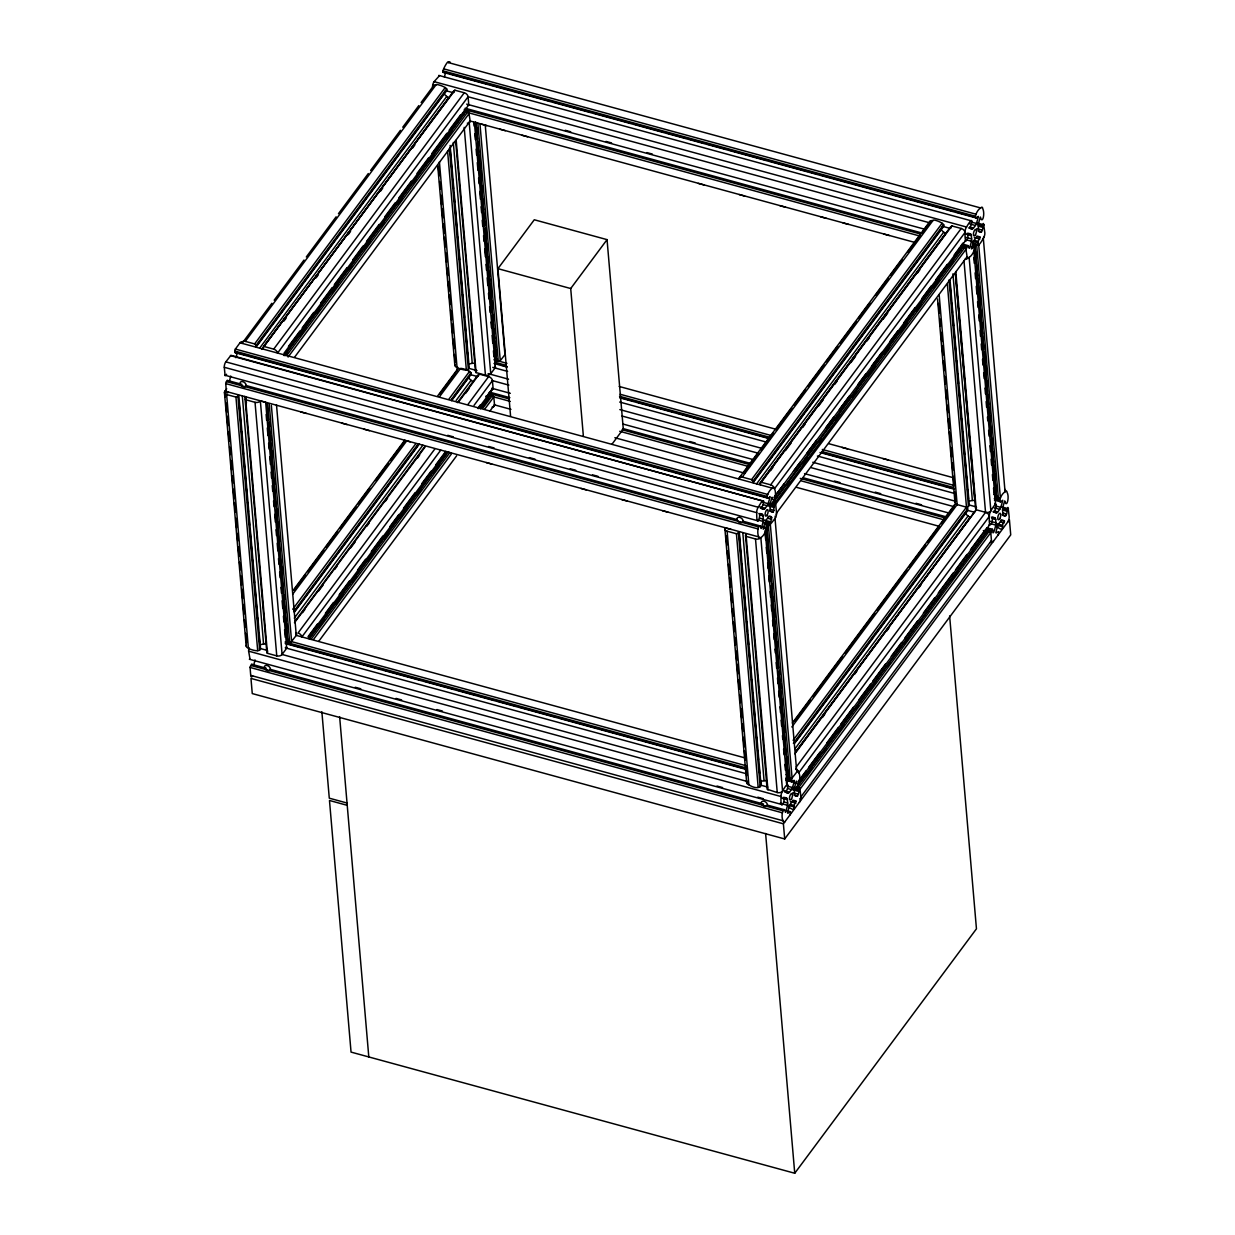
<?xml version="1.0" encoding="UTF-8"?>
<svg xmlns="http://www.w3.org/2000/svg" width="1235" height="1235" viewBox="0 0 1235 1235"><rect width="100%" height="100%" fill="white"/><g stroke="black" fill="none" stroke-linecap="round" stroke-linejoin="round"><path stroke-width="1.5" d="M739.425 531.714L736.801 533.829L727.122 531.22A3.983 2.563 -4.9 0 1 725.346 527.87M235.406 352.762L235.082 349.474L239.991 342.79A3.983 1.513 -74.7 0 1 241.89 342.728A3.983 2.64 36.6 0 1 245.302 341.369L435.878 85.014C434.905 82.791 452.303 88.812 445.372 90.927M776.182 514.455A3.983 2.64 36.6 0 0 776.537 513.065L967.098 256.71L965.677 247.587L962.482 246.938L771.906 503.293L775.703 504.652L776.537 513.065A3.983 1.513 -74.7 0 1 775.024 518.484C760.729 536.561 778.359 513.791 768.155 516.462M788.378 806.841C798.057 813.649 791.481 805.575 796.251 801.407A24.854 9.417 -74.7 0 0 793.549 800.481A3.983 1.513 -74.7 0 0 792.438 801.299L790.493 803.908A3.983 1.513 -74.7 0 0 789.489 805.93A24.854 9.417 -74.7 0 0 787.513 813C787.837 814.575 792.253 808.138 789.906 815.038M977.966 230.852C985.792 238.201 981.532 209.348 984.835 232.859A3.983 1.513 -74.7 0 1 983.322 238.278C976.36 251.106 977.039 242.029 980.158 237.259A24.854 9.417 -74.7 0 0 977.518 236.394A3.983 1.513 -74.7 0 0 976.406 237.228L974.461 239.837A3.983 1.513 -74.7 0 0 973.458 241.859A24.854 9.417 -74.7 0 0 971.482 248.93C977.194 243.156 973.782 254.889 969.135 257.343A3.983 2.563 -4.9 0 1 965.307 258.949A3.983 2.64 36.6 0 0 967.098 256.71A3.983 1.513 -74.7 0 0 969.135 257.343L990.871 510.904A3.983 1.513 -74.7 0 0 989.358 516.323C988.494 531.127 992.755 523.1 992.523 517.311A24.854 9.417 -74.7 0 1 995.178 518.144A3.983 1.513 -74.7 0 1 995.688 519.487L995.966 522.806A3.983 1.513 -74.7 0 1 995.78 525.091A24.854 9.417 -74.7 0 1 993.789 532.146L993.079 532.856L992.585 529.213L986.641 527.87M996.676 526.635C1006.062 533.474 1000.088 525.276 1004.503 521.124A24.854 9.417 -74.7 0 0 1001.847 520.259A3.983 1.513 -74.7 0 0 1000.736 521.093L998.791 523.702A3.983 1.513 -74.7 0 0 997.787 525.724A24.854 9.417 -74.7 0 0 995.827 532.794C996.213 534.029 1000.628 528.225 998.127 534.956M1002.295 514.717C1009.535 522.019 1006.556 493.491 1009.165 516.724A3.983 1.513 -74.7 0 1 1007.652 522.127M453.863 92.501L454.619 90.155L464.283 92.764A3.983 2.64 36.6 0 1 468.096 96.762L468.775 104.713L467.54 105.484M478.192 376.366L478.964 374.02L488.612 376.629A3.983 2.64 36.6 0 1 492.425 380.627L493.105 388.577L492.209 389.411M760.266 484.768L760.992 482.221L770.64 484.83A3.983 2.64 36.6 0 1 774.453 488.828C777.139 493.166 773.913 505.516 772.091 497.242A24.854 9.417 -74.7 0 0 770.115 504.312A3.983 1.513 -74.7 0 0 769.914 506.597L770.208 509.916A3.983 1.513 -74.7 0 0 770.717 511.244A24.854 9.417 -74.7 0 0 773.372 512.077L774.206 506.072L966.418 248.744C967.7 241.967 968.58 248.883 969.46 248.281A24.854 9.417 -74.7 0 0 971.436 241.226A3.983 1.513 -74.7 0 0 971.636 238.942L971.358 235.623A3.983 1.513 -74.7 0 0 970.849 234.279A24.854 9.417 -74.7 0 0 968.194 233.461C968.086 239.158 964.751 247.34 965.029 232.458A3.983 1.513 -74.7 0 1 966.542 227.039C973.736 214.365 972.485 223.087 969.691 228.058A24.854 9.417 -74.7 0 0 972.346 228.923A3.983 1.513 -74.7 0 0 973.458 228.089L975.403 225.48A3.983 1.513 -74.7 0 0 976.406 223.458A24.854 9.417 -74.7 0 0 978.367 216.387C972.964 222.223 975.804 210.429 980.729 207.974A3.983 1.513 -74.7 0 1 982.751 208.607C985.314 213.995 982.196 224.955 980.405 217.036A24.854 9.417 -74.7 0 0 978.413 224.091A3.983 1.513 -74.7 0 0 978.228 226.375L978.506 229.695A3.983 1.513 -74.7 0 0 979.015 231.038A24.854 9.417 -74.7 0 0 981.671 231.856M922.638 232.041L929.538 222.763A3.983 2.64 36.6 0 1 932.826 220.71C932.039 217.823 949.36 225.079 942.32 226.623M955.18 501.534A3.983 2.563 -4.9 0 0 957.156 504.575L966.99 507.338L967.437 510.688M288.434 639.452L287.462 641.49L291.105 642.03L296.276 635.377L276.501 404.864M455.051 364.371A3.983 2.563 -4.9 0 0 457.043 367.412C458.077 368.524 470.041 372.738 468.791 367.397M747.082 781.431A3.983 2.563 -4.9 0 0 748.858 784.781C756.669 790.014 764.341 788.162 760.112 779.007M799.354 802.349A3.983 1.513 -74.7 0 0 800.867 796.93C798.319 774.021 801.376 801.963 793.997 794.923M450.08 62.244A3.983 1.513 -74.7 0 0 448.29 62.568C448.876 58.184 439.614 74.563 443.983 72.17M992.214 529.383L990.763 532.285L991.443 540.56A3.983 2.64 36.6 0 1 989.883 542.705M246.382 645.087A3.983 2.563 -4.9 0 0 248.374 648.113C249.269 649.348 261.45 653.392 260.122 648.097M267.671 650.876L267.13 653.207L276.764 655.878A3.983 2.563 -4.9 0 0 282.089 654.457L286.813 648.082L286.072 646.939M469.238 368.231L450.127 145.406M476.339 370.176L475.799 372.491L485.432 375.162A3.983 2.563 -4.9 0 0 490.758 373.742L495.482 367.366L494.741 366.224M497.103 358.737L496.13 360.774L499.774 361.33L504.93 354.677A3.983 2.563 -4.9 0 0 505.269 354.013M767.197 522.559L766.287 524.659L770.362 524.751L792.098 778.312C789.659 784.796 793.982 779.409 794.414 780.474A24.854 9.417 -74.7 0 1 792.438 787.529A3.983 1.513 -74.7 0 1 791.434 789.551L789.489 792.175A3.983 1.513 -74.7 0 1 788.378 792.993L784.673 791.99M975.063 247.201C968.225 239.652 988.756 249.686 972.331 242.77M761.053 785.599L739.317 532.053M788.933 776.12L787.945 778.158L791.589 778.698L796.76 772.045L775.024 518.484A3.983 2.563 -4.9 0 0 775.04 516.215M947.368 284.282L966.48 507.122L968.472 506.582L968.919 504.559M976.453 507.338L976.067 509.746L985.545 512.324A3.983 2.563 -4.9 0 0 990.871 510.904C998.004 498.153 996.892 507.045 994.036 511.923A24.854 9.417 -74.7 0 0 996.676 512.787A3.983 1.513 -74.7 0 0 997.787 511.954L999.732 509.345A3.983 1.513 -74.7 0 0 1000.736 507.323A24.854 9.417 -74.7 0 0 1002.712 500.252C997.386 505.918 999.949 494.756 1005.058 491.839L983.322 238.278A3.983 2.563 -4.9 0 0 983.662 236.611M997.232 495.899L996.321 497.998L1000.396 498.091L978.66 244.53M227.657 380.503L225.696 383.066L226.375 391.526A3.983 1.513 -74.7 0 0 228.398 392.174M251.986 664.368L250.041 666.931L250.705 675.391A3.983 1.513 -74.7 0 0 252.743 676.039M950.796 228.197L951.552 225.866L961.216 228.46A3.983 2.64 36.6 0 1 965.029 232.458L774.453 488.828A3.983 1.513 -74.7 0 0 772.415 488.18C767.707 490.804 764.388 502.336 770.069 496.609A24.854 9.417 -74.7 0 1 768.108 503.679A3.983 1.513 -74.7 0 1 767.089 505.686L765.16 508.311A3.983 1.513 -74.7 0 1 764.048 509.129L760.328 508.125M764.048 509.129A24.854 9.417 -74.7 0 1 761.393 508.28C764.156 503.324 765.438 494.54 758.244 507.261A3.983 1.513 -74.7 0 0 756.731 512.679C756.468 527.391 759.618 519.503 759.88 513.667A24.854 9.417 -74.7 0 1 762.551 514.501A3.983 1.513 -74.7 0 1 763.045 515.829L763.338 519.148A3.983 1.513 -74.7 0 1 763.137 521.432A24.854 9.417 -74.7 0 1 761.161 528.503C759.386 520.367 756.129 532.131 758.799 536.916A3.983 1.513 -74.7 0 0 760.837 537.565L782.573 791.126A3.983 1.513 -74.7 0 0 781.06 796.544C780.196 811.349 784.441 803.321 784.225 797.532A24.854 9.417 -74.7 0 1 786.88 798.366A3.983 1.513 -74.7 0 1 787.39 799.693L787.668 803.012A3.983 1.513 -74.7 0 1 787.482 805.297A24.854 9.417 -74.7 0 1 785.491 812.368C783.885 804.139 780.288 816.242 783.144 820.781A3.983 1.513 -74.7 0 0 785.167 821.429M226.623 374.282L225.11 375.687L224.291 367.289A3.983 1.513 -74.7 0 1 225.804 361.87L230.96 355.309L763.647 501.24M421.12 102.52L432.59 87.067A3.983 1.513 -74.7 0 1 434.102 81.649L439.521 75.628M242.014 343.438L271.87 303.285M274.17 300.198L304.011 260.045M306.311 256.957L336.152 216.804M338.452 213.701L368.308 173.548M370.593 170.461L400.449 130.308M402.749 127.22L418.819 105.608M245.302 341.369L254.626 343.917L445.202 87.546M446.761 90.572L256.185 346.927L256.062 345.414L446.622 89.059M257.652 344.364L270.295 327.368M272.58 324.28L284.065 308.843M286.366 305.755L302.436 284.127M304.736 281.04L334.577 240.887M336.877 237.799L366.718 197.646M369.018 194.559L398.874 154.406M401.159 151.318L431.015 111.165M433.315 108.078L445.943 91.081M225.341 396.96L224.847 391.202L226.715 388.701M259.628 348.193L446.761 96.453A3.983 2.64 36.6 0 0 448.938 97.627L261.805 349.366M264.305 345.815L453.724 90.989M263.287 348.872L263.287 346.834L454.959 90.217M283.942 321.069L286.242 317.982M316.098 277.829L318.383 274.741M348.239 234.588L350.539 231.501M380.38 191.348L382.68 188.26M412.536 148.107L414.821 145.02M224.847 391.202A3.983 2.563 -4.9 0 0 226.623 394.552L236.317 397.161L238.834 395.385L260.57 648.946M264.383 346.587L273.707 349.135L464.283 92.764M277.52 353.133L468.096 96.762M246.274 397.052L245.394 399.646L255.027 402.317A3.983 2.563 -4.9 0 0 260.353 400.896L282.089 654.457M288.45 346.418L299.92 330.965M302.22 327.877L313.705 312.44M320.591 303.177L332.076 287.724M334.361 284.637L346.989 267.655M352.731 259.921L363.059 246.027M366.517 241.396L379.145 224.4M384.872 216.681L395.215 202.787M398.658 198.156L411.286 181.159M417.029 173.44L428.499 158.003M431.941 153.372L446.869 133.287M449.169 130.2L460.655 114.762M283.942 353.364L468.775 104.867M284.065 355.587L465.549 111.227L468.729 111.891L470.164 120.999L294.517 357.301M284.899 355.078L466.29 111.073M285.146 355.711L287.446 352.623M300.074 335.642L305.817 327.908M317.287 312.47L319.587 309.383M332.215 292.386L337.958 284.668M349.428 269.23L351.728 266.142M364.356 249.146L370.099 241.427M381.584 225.99L383.869 222.902M397.655 204.362L402.239 198.187M413.725 182.749L416.025 179.646M429.795 161.121L434.396 154.946M445.866 139.493L451.609 131.774M286.674 355.556L468.05 111.551M288.095 357.054L469.485 113.049M510.564 415.963L497.937 268.659L534.276 219.768L607.049 239.636L623.289 429.024L611.927 444.307M293.112 590.392L404.462 440.586M437.761 395.802L457.274 369.543M293.915 590.237L305.385 574.784M307.685 571.697L323.755 550.084M326.055 546.997L337.541 531.544M339.826 528.457L355.896 506.844M358.196 503.756L369.682 488.304M375.425 480.585L388.052 463.588M390.337 460.501L404.123 441.976M439.706 394.104L455.777 372.476M292.602 594.344L406.269 441.451M439.552 396.667L460.223 368.879C459.235 366.656 476.633 372.677 469.717 374.792M292.741 609.256L415.577 443.998M448.876 399.214L469.532 371.411M294.069 611.078L418.156 443.952M451.346 399.507L470.967 372.924M294.625 611.232L303.81 598.882M306.11 595.795L335.951 555.642M338.251 552.554L417.461 445.989M451.902 399.661L467.972 378.034M294.3 612.267L419.437 443.921M451.578 400.68L471.091 374.437M294.3 618.148L422.879 445.187M456.178 400.402L471.091 380.318A3.983 2.64 36.6 0 0 473.267 381.491M295.319 620.881L424.099 447.44M457.398 402.656L478.068 374.853M294.47 622.733L425.334 446.669M458.633 401.884L479.304 374.082M302.544 612.653L304.844 609.565M318.615 591.04L323.215 584.865M334.685 569.412L336.985 566.325M350.755 547.8L355.356 541.625M366.841 526.172L369.126 523.084M385.197 501.472L387.497 498.369M417.353 458.216L419.638 455.128M465.564 393.363L469.007 388.732M434.658 449.216L298.036 632.999A3.983 2.64 36.6 0 1 301.788 636.596M467.957 404.432L488.612 376.629M301.849 636.998L440.756 450.127M474.055 405.342L492.425 380.627M308.194 636.457L317.364 624.092M325.407 613.286L333.45 602.479M339.177 594.761L349.52 580.851M357.548 570.045L365.591 559.239M371.334 551.52L382.804 536.067M389.704 526.805L398.89 514.455M403.475 508.264L414.96 492.827M421.845 483.564L431.03 471.199M435.615 465.024L444.801 452.674M478.099 407.89L480.4 404.802M486.127 397.068L491.87 389.349M308.271 637.229L446.036 451.902M478.177 408.662L493.105 388.732M309.553 637.908L446.175 454.125M480.616 407.797L489.94 395.03L492.564 395.478L493.799 396.759L494.509 404.864L489.909 411.039M309.229 638.943L448.135 452.072M480.291 408.831L490.619 394.922M318.661 627.226L324.404 619.507M335.889 604.054L342.774 594.791M351.96 582.441L356.545 576.251M368.03 560.813L374.915 551.551M384.1 539.186L388.701 533.011M400.171 517.573L407.071 508.311M417.399 494.401L420.842 489.77M433.47 472.789L439.212 465.055M481.681 407.921L488.581 398.658A24.854 16.518 36.6 0 1 485.926 396.142M583.337 435.831L570.709 288.527L607.049 239.636M311.004 639.421L449.91 452.55M483.209 407.766L492.394 395.416M313.582 639.375L451.346 454.063M484.629 409.264L493.815 396.914M318.846 641.166L456.61 455.838M739.302 477.744L929.878 221.389M738.962 479.134L741.247 476.046M743.547 472.959L758.475 452.875M760.775 449.787L773.403 432.806M775.688 429.718L791.774 408.09M794.059 405.003L805.544 389.565M807.844 386.478L823.915 364.85M826.215 361.762L837.685 346.325M839.985 343.222L856.056 321.609M858.356 318.522L869.826 303.069M875.569 295.35L888.197 278.369M890.497 275.281L901.982 259.829M907.725 252.11L920.353 235.129M739.009 478.377A3.983 2.64 36.6 0 1 742.25 477.081L932.826 220.71M742.25 477.081L751.559 479.612L942.135 223.257M943.694 226.36L753.118 482.638L752.995 481.125L943.571 224.755M753.443 481.604L771.813 456.888M774.113 453.801L803.954 413.648M806.254 410.56L836.11 370.407M838.395 367.32L942.876 226.777M756.561 483.888L943.694 232.149A3.983 2.64 36.6 0 0 945.871 233.338L759.88 483.518M760.096 483.055L950.672 226.684M761.331 482.283L951.892 225.912M770.547 470.674L772.848 467.586M785.475 450.59L791.218 442.871M802.704 427.433L804.988 424.346M818.774 405.806L823.359 399.631M834.845 384.193L837.145 381.106M850.915 362.565L855.515 356.39M866.985 340.937L869.286 337.85M883.056 319.325L887.656 313.15M917.497 272.997L919.797 269.909M770.64 484.83L961.216 228.46M746.419 533.983L745.878 536.314L755.511 538.985A3.983 2.563 -4.9 0 0 760.837 537.565C765.345 535.28 768.973 523.331 763.184 529.136A24.854 9.417 -74.7 0 1 765.16 522.081A3.983 1.513 -74.7 0 1 766.163 520.058L768.108 517.434A3.983 1.513 -74.7 0 1 769.22 516.616A24.854 9.417 -74.7 0 1 771.86 517.465M775.055 496.007L784.24 483.657M793.41 471.307L800.311 462.029M807.196 452.766L816.381 440.416M825.567 428.051L833.594 417.245M839.337 409.526L849.665 395.632M857.707 384.811L865.75 374.004M871.478 366.286L881.821 352.376M889.848 341.57L897.891 330.764M903.634 323.045L915.104 307.592M922.005 298.33L931.175 285.98M935.775 279.805L947.26 264.352M954.146 255.089L963.331 242.739M772.647 503.124L963.223 246.768M772.894 503.772L775.194 500.684M786.68 485.231L788.964 482.144M802.75 463.619L807.335 457.429M818.82 441.991L821.121 438.904M834.891 420.363L839.491 414.188M852.119 397.207L856.704 391.032M868.19 375.579L875.075 366.316M884.26 353.966L888.845 347.791M900.33 332.339L907.216 323.076M916.401 310.726L921.001 304.536M933.629 287.554L939.356 279.836M949.7 265.926L953.142 261.295M774.422 503.618L964.998 247.247M792.345 723L954.207 505.254M794.29 721.302L810.361 699.674M812.661 696.586L842.502 656.433M844.802 653.346L874.658 613.193M876.943 610.105L906.799 569.952M909.099 566.865L925.169 545.237M927.454 542.15L938.94 526.712M941.24 523.625L953.868 506.628A3.983 2.64 36.6 0 1 957.156 504.575L939.202 295.196M791.836 726.967L957.156 504.575M793.117 740.321L966.48 507.122M793.395 743.362L967.9 508.619M796.158 740.753L808.786 723.772M811.071 720.684L840.927 680.531M843.227 677.444L873.068 637.291M875.368 634.188L905.209 594.035M907.509 590.947L937.365 550.795M939.65 547.707L967.206 510.642M794.676 743.331L968.039 510.225M794.676 749.213L968.039 516.014A24.854 16.518 36.6 0 1 964.983 513.065M795.911 751.482L976.237 509.777L794.846 753.798M795.695 751.945L970.201 517.203M822.448 717.473L824.733 714.386M854.589 674.233L856.889 671.145M886.73 630.992L889.03 627.889M918.871 587.736L921.171 584.649M796.127 767.151L985.545 512.324L963.979 260.678M798.242 781.415L806.27 770.609M808.57 767.522L820.055 752.069M826.941 742.806L838.411 727.369M840.711 724.281L853.339 707.284M859.081 699.566L870.567 684.128M872.852 681.041L885.48 664.044M891.222 656.325L901.565 642.432M905.008 637.785L917.636 620.804M923.379 613.085L934.849 597.632M938.291 593.001L953.219 572.932M955.519 569.844L967.005 554.391M970.448 549.76L985.36 529.692M797.779 795.911L797.702 795.942A24.854 9.417 -74.7 0 1 795.047 795.108A3.983 1.513 -74.7 0 1 794.537 793.781L794.259 790.462A3.983 1.513 -74.7 0 1 794.445 788.177A24.854 9.417 -74.7 0 1 796.436 781.107C798.211 789.366 801.515 777.016 798.783 772.693A3.983 2.64 36.6 0 0 795.911 769.05M796.976 786.988L987.552 530.633L990.763 532.609L800.187 788.98L798.937 787.544L796.158 787.513L987.552 530.633M806.424 775.271L812.151 767.553M823.637 752.115L825.937 749.027M838.565 732.031L844.308 724.312M855.778 708.875L858.078 705.772M870.706 688.79L876.449 681.072M887.934 665.619L890.219 662.531M904.005 644.006L908.589 637.831M920.075 622.378L922.375 619.291M936.145 600.766L940.73 594.591M952.216 579.138L957.959 571.419M970.587 554.422L972.887 551.335M798.752 787.482L989.328 531.112M783.391 823.807L1009.427 519.75L1010.724 534.894L784.704 838.966L252.264 693.576L250.967 678.416L783.391 823.807L784.704 838.966M347.22 805.328L329.483 800.481L351.049 1052.096L794.738 1173.25L976.453 928.813L949.622 615.941M250.072 659.351L248.621 651.154A3.983 1.513 -74.7 0 1 249.115 647.804M965.122 241.211L965.708 240.408L773.897 497.551M798.582 781.477L990.038 524.273L988.803 525.045M448.29 62.568L980.729 207.974M443.643 68.836L976.067 214.226M443.072 70.874L975.496 216.264M449.555 73.683L486.652 83.826M490.357 84.829L508.913 89.893M512.633 90.911L549.729 101.038M553.434 102.057L590.546 112.184M594.251 113.203L631.363 123.33M635.068 124.349L662.902 131.944M666.607 132.963L685.163 138.027M688.868 139.03L703.703 143.09M707.423 144.109L725.964 149.173M729.684 150.176L766.781 160.318M770.501 161.322L807.597 171.464M811.302 172.468L816.875 173.996M820.58 174.999L829.858 177.531M833.563 178.55L848.414 182.61M852.119 183.614L870.675 188.677M874.38 189.696L889.231 193.756M892.936 194.76L911.492 199.823M915.197 200.842L952.293 210.969M956.013 211.988L976.422 217.561M443.195 72.386L976.144 217.931M438.765 75.397L971.189 220.787M976.731 222.871L984.156 224.894M970.833 221.945L976.406 223.458M976.931 224.338L982.504 225.851M978.413 226.19L982.118 227.209M969.83 223.952L975.403 225.48M976.808 228.645L982.381 230.173M969.737 227.086L973.458 228.089M434.102 81.649L966.542 227.039M968.641 227.904L972.346 228.923M445.573 90.618L452.998 92.64M467.849 96.7L929.785 222.84M942.768 226.375L950.178 228.413M967.144 233.261L970.849 234.279M976.453 236.24L980.158 237.259M965.785 234.094L971.358 235.623M974.322 237.568L979.88 239.081M966.079 237.413L971.636 238.942M974.446 240.408L978.151 241.412M972.207 241.257L977.78 242.77M565.167 130.277L570.724 131.79M605.968 141.423L611.541 142.936M646.785 152.569L652.358 154.082M965.878 239.698L971.436 241.226M466.676 104.141L924.891 229.278M465.132 108.232L922.005 233.029M962.312 244.005L968.379 245.688M970.525 246.537L974.23 247.54M464.237 109.436L920.615 234.048M961.432 245.194L966.99 246.722M463.665 111.459L920.044 236.086M960.861 247.232L966.418 248.744M469.917 120.937L915.166 242.523M481.233 124.118L486.791 125.63M499.774 129.181L505.347 130.694M522.034 135.263L527.607 136.776M698.284 183.382L703.842 184.91M739.101 194.528L744.659 196.056M779.902 205.674L785.475 207.202M820.719 216.82L826.292 218.348M842.98 222.902L848.553 224.415M883.797 234.048L889.37 235.561M497.937 268.659L570.709 288.527M619.183 386.462L776.877 429.518M828.824 443.705L953.111 477.652M841.977 447.394L847.55 448.907M882.793 458.54L888.366 460.053M493.938 359.786L506.937 363.337M620.093 394.243L770.362 435.276M822.309 449.463L954.022 485.432M994.839 496.578L998.544 497.581M495.235 362.334L506.365 365.375M619.522 396.265L769.791 437.298M821.738 451.485L953.451 487.454M994.268 498.6L999.841 500.129M501.719 365.143L507.276 366.671M622.301 398.071L633.431 401.113M637.137 402.131L674.248 412.258M677.953 413.277L715.065 423.404M718.77 424.423L755.866 434.55M759.587 435.569L768.865 438.101M822.664 452.797L859.761 462.924M863.466 463.928L900.577 474.07M904.282 475.074L941.394 485.216M945.099 486.219L954.377 488.751M494.015 363.491L506.998 367.042M619.661 397.793L769.93 438.826M820.009 452.504L954.099 489.137M994.407 500.113L1000.474 501.796M492.78 367.366L507.616 371.411M619.692 402.054L765.484 441.837M817.431 456.024L954.717 493.506M1002.156 506.998L1008.486 508.758M995.178 505.794L1000.736 507.323M1003.129 508.696L1006.834 509.715M994.175 507.817L999.732 509.345M1002.743 510.055L1006.463 511.074M1003.005 513.019L1006.71 514.038M994.082 510.95L997.787 511.954M469.578 368.555L476.988 370.577M488.118 373.618L508.527 379.191M619.846 409.588L762.69 448.598M812.784 462.276L955.628 501.287M968.611 504.837L976.036 506.859M992.971 511.769L996.676 512.787M469.917 374.483L477.343 376.505M492.178 380.565L508.866 385.119M622.039 416.025L759.324 453.507M811.271 467.694L954.115 506.705M967.098 510.24L974.523 512.278M991.473 517.125L995.178 518.144M1000.782 520.105L1004.503 521.124M991.983 518.468L995.688 519.487M1000.52 521.942L1004.225 522.945M990.408 521.278L995.966 522.806M996.923 523.763L1002.48 525.276M689.67 441.497L695.243 443.01M834.381 481.017L839.939 482.53M875.198 492.147L880.756 493.676M916 503.293L921.572 504.822M990.208 523.563L995.78 525.091M996.537 525.122L1002.11 526.635M491.762 388.253L510.317 393.317M622.718 423.975L754.431 459.945M804.525 473.623L949.236 513.127M489.461 392.097L509.87 397.67M623.027 428.576L751.544 463.696M802.982 477.713L946.334 516.878M488.581 393.301L508.99 398.874M622.147 429.765L750.154 464.731M800.249 478.408L944.945 517.913M985.762 529.059L991.319 530.587M488.01 395.323L510.271 401.406M619.723 431.293L749.583 466.753M801.53 480.94L944.374 519.95M983.338 530.587L987.043 531.606M494.262 404.802L510.95 409.356M614.845 437.73L744.705 473.19M796.652 487.377L939.495 526.388M239.991 342.79L772.415 488.18M235.329 349.057L767.769 494.448M234.774 351.08L767.197 496.47M235.684 352.376L246.815 355.418M250.52 356.436L287.631 366.563M291.337 367.582L328.448 377.709M332.153 378.728L350.709 383.792M354.414 384.811L369.25 388.855M372.97 389.874L391.51 394.938M395.231 395.956L432.327 406.083M436.048 407.087L473.144 417.229M476.849 418.233L513.961 428.375M517.666 429.379L554.777 439.521M558.482 440.524L608.577 454.202M612.282 455.221L627.118 459.266M630.838 460.285L649.378 465.348M653.099 466.367L658.656 467.88M662.377 468.899L671.655 471.43M675.36 472.449L690.195 476.494M693.916 477.513L699.473 479.026M703.178 480.044L712.456 482.576M716.177 483.595L731.012 487.64M734.717 488.659L753.273 493.722M756.978 494.741L768.108 497.767M234.897 352.592L767.83 498.153M230.451 355.603L762.89 500.993M769.529 503.355L775.086 504.868M762.535 502.151L768.108 503.679M768.633 504.544L774.206 506.072M768.263 505.902L773.82 507.415M763.384 504.683L767.089 505.686M770.362 509.376L774.083 510.379M759.587 506.782L765.16 508.311M225.804 361.87L758.244 507.261M769.652 511.058L773.372 512.077M224.291 367.289L756.731 512.679M758.83 513.482L762.551 514.501M759.34 514.825L763.045 515.829M767.877 518.283L771.582 519.302M759.618 518.144L763.338 519.148M764.28 520.12L769.853 521.633M765.762 521.973L769.467 522.992M447.765 435.307L453.322 436.835M488.581 446.452L494.139 447.981M529.383 457.598L534.956 459.127M570.2 468.744L575.772 470.273M592.46 474.827L598.033 476.355M757.58 519.92L763.137 521.432M224.971 375.239L758.167 520.877M764.033 522.976L769.606 524.505M227.147 380.349L241.983 384.394M245.688 385.413L737.31 519.657M742.883 521.185L760.081 525.909M761.702 526.589L765.932 527.762M226.252 381.538L758.691 526.928M225.681 383.576L758.12 528.966M226.375 391.526L758.799 536.916M259.937 400.788L265.51 402.301M300.753 411.934L306.326 413.447M341.57 423.08L347.128 424.593M363.831 429.147L369.388 430.675M404.648 440.293L410.205 441.821M445.464 451.439L451.022 452.967M486.266 462.585L491.839 464.113M580.882 488.427L586.455 489.94M621.699 499.573L627.256 501.086M662.516 510.719L668.073 512.232M725.593 527.932L731.151 529.46M295.86 635.269L744.813 757.858M291.213 641.521L745.724 765.638M786.541 776.784L790.246 777.803M285.069 642.03L747.005 768.185M785.969 778.822L791.527 780.335M287.848 643.852L298.978 646.878M302.683 647.896L339.795 658.023M343.5 659.042L380.612 669.169M384.317 670.188L421.413 680.315M425.133 681.334L452.952 688.929M456.672 689.948L475.213 695.012M478.933 696.031L493.768 700.075M497.473 701.094L516.029 706.158M519.75 707.176L556.846 717.303M560.551 718.307L597.663 728.449M601.368 729.453L619.924 734.532M623.629 735.535L638.48 739.595M642.185 740.599L660.74 745.678M664.445 746.681L679.281 750.741M683.001 751.744L701.542 756.808M705.262 757.827L742.358 767.954M786.88 780.119L792.453 781.631M285.208 643.558L747.144 769.698M786.093 780.335L792.175 782.017M793.796 782.697L798.011 783.87M285.239 647.819L747.175 773.959M793.858 787.22L799.416 788.733M786.88 786.016L792.438 787.529M792.963 788.409L798.536 789.937M787.714 788.548L791.434 789.551M792.592 789.767L798.165 791.28M792.839 792.731L798.412 794.244M783.916 790.647L789.489 792.175M259.412 648.267L266.837 650.289M281.673 654.349L747.329 781.493M760.312 785.043L767.738 787.065M745.461 534.956L767.12 789.227L777.247 792.546A3.983 2.563 -4.9 0 0 782.573 791.126C789.458 778.266 788.841 787.359 785.738 792.144A24.854 9.417 -74.7 0 0 788.378 792.993M248.621 651.154L781.06 796.544M783.175 797.347L786.88 798.366M792.484 800.326L796.251 801.407M781.817 798.18L787.39 799.693M790.354 801.638L795.927 803.167M783.963 802.009L787.668 803.012M790.477 804.479L794.182 805.498M355.217 687.262L360.79 688.775M396.034 698.408L401.607 699.921M436.85 709.554L442.408 711.067M716.979 786.047L722.552 787.575M757.796 797.192L763.354 798.705M780.057 803.275L787.482 805.297M788.239 805.328L793.812 806.856M249.331 659.243L781.74 804.494M251.477 664.214L266.312 668.259M270.033 669.277L763.508 804.031M767.213 805.05L784.426 809.759M786.556 810.608L790.261 811.627M250.597 665.403L783.021 810.793M250.026 667.44L782.45 812.831M250.705 675.391L783.144 820.781M347.02 803.028L329.282 798.18L321.872 711.792M994.87 503.386L995.611 504.528L973.797 250.242M751.559 479.612L752.995 481.125M254.626 343.917L256.062 345.414M765.144 530.17L787.22 784.858L787.143 783.901M976.669 245.055L998.405 498.616M977.178 265.432L977.518 269.276M978.336 278.878L978.66 282.722M979.648 294.254L979.988 298.098M982.118 323.061L982.458 326.904M984.588 351.882L984.928 355.726M985.746 365.328L986.07 369.172M987.058 380.689L987.398 384.533M989.528 409.511L989.868 413.354M991.998 438.317L992.338 442.161M993.156 451.763L993.48 455.607M994.468 467.139L994.808 470.967M974.894 244.576L996.63 498.137M975.388 251.045L976.206 260.647M976.7 266.42L977.533 276.023M977.858 279.866L978.676 289.469M979.17 295.227L980.003 304.829M980.328 308.673L981.146 318.275M981.485 322.119L982.473 333.651M982.798 337.495L983.616 347.097M984.11 352.855L984.943 362.457M985.268 366.301L986.086 375.903M986.58 381.661L987.413 391.279M987.738 395.107L988.556 404.725M988.895 408.569L989.883 420.085M990.208 423.929L991.026 433.531M991.52 439.289L992.353 448.907M992.678 452.736L993.511 462.353M994.005 468.111L994.823 477.713M995.148 481.557L995.981 491.16M974.446 243.743L974.786 247.587M975.11 251.415L976.098 262.947M976.422 266.791L983.508 349.381M983.832 353.225L990.918 435.831M991.242 439.675L996.182 497.304M973.782 257.513L974.276 263.271M975.094 272.889L975.588 278.647M976.252 286.335L976.916 294.007M977.564 301.695L978.058 307.453M978.722 315.141L979.216 320.899M980.034 330.517L980.528 336.275M981.192 343.963L981.686 349.721M982.504 359.323L982.998 365.081M983.662 372.769L984.156 378.527M984.974 388.13L985.468 393.903M986.132 401.576L986.626 407.349M987.444 416.951L987.784 420.795M988.602 430.397L989.096 436.156M989.914 445.758L990.408 451.531M991.072 459.204L991.566 464.977M992.4 474.58L992.894 480.338M993.542 488.026L994.036 493.784M955.813 271.592L976.237 509.777M955.473 274.17L975.573 508.527M955.411 273.938L974.832 500.607A3.983 2.563 -4.9 0 0 972.362 500.499A24.854 16.009 -4.9 0 0 968.811 501.271M952.941 273.83L972.362 500.499M950.086 280.638L969.351 505.393M950.302 287.493L951.12 297.095M951.614 302.853L952.447 312.455M952.772 316.299L953.59 325.901M954.084 331.675L954.748 339.347M955.242 345.121L956.06 354.723M956.554 360.481L957.218 368.169M957.712 373.927L958.53 383.529M959.024 389.303L959.857 398.905M960.182 402.749L961 412.351M961.494 418.109L962.158 425.797M962.652 431.555L963.47 441.157M963.964 446.931L964.628 454.603M965.122 460.377L965.955 469.979M966.449 475.737L967.267 485.34M967.592 489.183L968.425 498.786M949.036 279.913L968.472 506.582M938.415 303.362L939.248 312.964M939.742 318.723L940.391 326.411M940.885 332.169L941.718 341.786M942.043 345.63L942.861 355.232M943.355 360.99L944.188 370.593M944.682 376.351L945.331 384.039M945.825 389.797L946.658 399.414M947.152 405.173L947.801 412.861M948.295 418.619L949.128 428.221M949.453 432.065L950.271 441.667M950.765 447.425L951.598 457.043M952.092 462.801L952.741 470.489M953.235 476.247L954.068 485.849M954.562 491.607L955.211 499.295M937.519 298.916L954.964 502.537M768.371 525.276L790.107 778.837M767.228 526.45L767.568 530.278M769.698 555.256L770.038 559.1M772.168 584.062L772.508 587.906M773.326 597.508L773.65 601.352M774.638 612.884L774.978 616.728M777.108 641.691L777.448 645.534M779.578 670.512L779.918 674.356M780.736 683.958L781.06 687.802M782.048 699.319L782.388 703.163M784.518 728.141L784.858 731.985M786.988 756.947L787.328 760.791M788.146 770.393L788.47 774.237A24.854 16.009 -4.9 0 0 786.093 774.7M766.595 524.798L788.331 778.359M766.148 523.949L771.088 581.577M771.412 585.421L778.498 668.027M778.837 671.871L785.908 754.462M786.247 758.305L787.884 777.51M765.16 533.89L765.654 539.649M766.302 547.337L766.796 553.095M767.63 562.697L768.124 568.471M768.772 576.143L769.266 581.917M770.1 591.519L770.594 597.277M771.242 604.965L771.736 610.723M772.57 620.325L773.064 626.099M773.712 633.771L774.206 639.545M775.04 649.147L775.364 652.991M776.182 662.593L776.676 668.351M777.51 677.953L778.004 683.711M778.652 691.399L779.146 697.158M779.98 706.775L780.474 712.533M781.122 720.221L781.616 725.979M782.45 735.581L782.774 739.425M783.592 749.027L784.086 754.786M784.92 764.403L785.414 770.161M786.062 777.849L786.556 783.607M755.511 538.985L777.247 792.546M746.202 536.438L767.938 789.999M742.822 532.918L764.064 780.721A24.854 16.009 -4.9 0 0 759.926 781.647M765.607 833.501L794.738 1173.25M739.209 535.048L740.027 544.65M740.352 548.494L741.185 558.096M741.679 563.87L742.328 571.543M742.822 577.316L743.655 586.918M744.149 592.677L744.798 600.364M745.292 606.123L746.125 615.725M746.619 621.483L747.437 631.1M747.762 634.944L748.595 644.546M749.089 650.305L749.738 657.993M750.232 663.751L751.065 673.353M751.559 679.111L752.208 686.799M752.702 692.557L753.535 702.175M754.029 707.933L754.847 717.535M755.172 721.379L756.005 730.981M756.499 736.739L757.148 744.427M757.642 750.185L758.475 759.803M758.969 765.561L759.618 773.249M738.437 533.242L760.173 786.803M736.431 533.767L758.167 787.328M727.122 531.22L748.858 784.781M725.995 535.558L726.828 545.16M727.322 550.918L727.971 558.606M728.465 564.364L729.298 573.966M729.623 577.81L730.441 587.412M730.935 593.186L731.768 602.788M732.262 608.546L732.911 616.234M733.405 621.992L734.238 631.594M734.732 637.368L735.381 645.04M735.875 650.814L736.708 660.416M737.033 664.26L737.851 673.862M738.345 679.62L739.178 689.223M739.672 694.996L740.321 702.669M740.815 708.442L741.648 718.044M742.142 723.803L742.791 731.49M743.285 737.249L744.118 746.851M744.443 750.695L745.261 760.297M745.755 766.071L746.588 775.673M724.93 529.197L746.666 782.758M485.34 126.078L504.93 354.677M480.029 124.658L500.283 360.929M477.868 123.268L498.292 361.454M477.065 128.27L477.389 132.114M478.207 141.716L478.547 145.56M479.535 157.092L479.859 160.936M480.677 170.538L481.017 174.382M482.005 185.898L482.329 189.742M483.147 199.344L483.487 203.188M484.475 214.72L484.799 218.564M485.617 228.166L485.957 232.01M486.945 243.527L487.269 247.37M488.103 256.973L488.427 260.817M489.415 272.348L489.739 276.192M490.573 285.794L490.897 289.638M491.885 301.155L492.209 304.999M493.043 314.601L493.367 318.445M494.355 329.977L494.679 333.82M495.513 343.423L495.837 347.267M476.092 122.79L496.516 360.975M476.417 127.329L477.405 138.86M477.744 142.704L478.562 152.306M479.056 158.065L479.875 167.667M480.214 171.511L481.033 181.113M481.357 184.957L482.345 196.488M482.684 200.332L483.502 209.935M483.827 213.778L484.815 225.295M485.154 229.139L485.973 238.741M486.297 242.585L487.13 252.187M487.624 257.961L488.442 267.563M488.767 271.407L489.6 281.009M490.094 286.767L490.912 296.369M491.237 300.213L492.07 309.815M492.564 315.589L493.382 325.191M493.707 329.035L494.54 338.637M495.034 344.395L495.852 353.997M475.645 121.941L477.127 139.231M477.466 143.075L484.537 225.681M484.876 229.509L491.947 312.115M492.286 315.959L496.069 360.141M474.487 123.531L495.405 367.49M473.823 122.28L474.163 126.109M474.811 133.797L475.305 139.555M476.139 149.173L476.633 154.931M477.281 162.619L477.945 170.291M478.609 177.979L479.103 183.737M479.751 191.425L480.415 199.113M481.079 206.801L481.573 212.559M482.221 220.247L482.715 226.005M483.549 235.607L484.043 241.365M484.691 249.053L485.355 256.741M486.019 264.429L486.513 270.187M487.161 277.875L487.825 285.547M488.489 293.235L488.983 298.993M489.631 306.681L490.125 312.44M490.959 322.057L491.453 327.815M492.101 335.503L492.765 343.176M493.429 350.863L493.923 356.622M469.177 122.111L490.758 373.742M464.19 127.359L485.432 375.162M456.194 140.188L476.108 372.615M455.607 140.62L475.444 371.365M453.307 142.442L472.249 363.352A3.983 2.563 -4.9 0 1 474.719 363.445M450.188 150.33L450.837 158.018M451.331 163.776L452.164 173.379M452.658 179.137L453.477 188.754M453.801 192.583L454.634 202.2M455.128 207.959L455.947 217.561M456.271 221.405L457.104 231.007M457.598 236.765L458.247 244.453M458.741 250.211L459.574 259.829M460.068 265.587L460.887 275.189M461.211 279.033L462.044 288.635M462.538 294.393L463.357 303.995M463.681 307.839L464.514 317.441M465.008 323.215L465.657 330.903M466.151 336.661L466.984 346.263M467.478 352.021L468.297 361.623M449.416 148.524L468.343 369.419M447.579 150.963L466.351 369.96M439.413 161.878L457.043 367.412M438.302 166.2L439.12 175.802M439.614 181.576L440.277 189.248M440.771 195.022L441.59 204.624M441.914 208.468L442.748 218.07M443.241 223.828L444.06 233.43M444.384 237.274L445.217 246.876M445.712 252.65L446.53 262.252M447.024 268.01L447.688 275.698M448.181 281.457L449 291.059M449.324 294.903L450.158 304.505M450.651 310.263L451.47 319.88M451.794 323.709L452.627 333.326M453.121 339.085L453.94 348.687M454.434 354.445L455.098 362.133M437.715 165.598L454.85 365.375M339.625 716.64L368.802 1056.944M271.36 405.358L291.614 641.644M269.199 403.969L289.623 642.169M269.539 422.432L269.878 426.276M270.697 435.878L271.036 439.722M272.024 451.238L272.348 455.082M274.494 480.06L274.818 483.904M276.964 508.866L277.288 512.71M278.107 522.312L278.446 526.156M279.434 537.688L279.758 541.532M281.904 566.494L282.228 570.338M284.374 595.316L284.698 599.16M285.517 608.762L285.856 612.606M286.844 624.123L287.168 627.967M267.424 403.49L287.848 641.691M266.976 402.656L268.458 419.946M268.798 423.775L275.868 506.381M276.208 510.225L283.278 592.815M283.618 596.659L287.4 640.841M265.664 402.317L286.736 648.19M266.142 414.512L266.637 420.271M267.3 427.958L267.964 435.631M268.613 443.319L269.106 449.077M269.77 456.765L270.434 464.453M271.082 472.14L271.576 477.899M272.24 485.587L272.734 491.345M273.552 500.947L274.046 506.705M274.71 514.393L275.374 522.081M276.023 529.769L276.517 535.527M277.18 543.215L277.844 550.887M278.493 558.575L278.986 564.333M279.65 572.021L280.144 577.779M280.962 587.397L281.457 593.155M282.12 600.843L282.784 608.515M283.433 616.203L283.926 621.961M284.59 629.649L285.254 637.337M255.027 402.317L276.764 655.878M245.935 397.315L246.429 403.073M245.703 399.769L267.439 653.33M244.808 396.358L266.775 652.065M242.338 396.25L263.58 644.053A3.983 2.563 -4.9 0 1 266.05 644.161M239.05 402.224L239.698 409.912M240.192 415.67L241.026 425.272M241.52 431.03L242.168 438.718M242.662 444.476L243.496 454.094M243.99 459.852L244.808 469.454M245.132 473.298L245.966 482.9M246.46 488.659L247.108 496.346M247.602 502.105L248.436 511.722M248.93 517.48L249.578 525.168M250.072 530.927L250.906 540.529M251.4 546.287L252.218 555.889M252.542 559.733L253.376 569.335M253.87 575.109L254.518 582.796M255.012 588.555L255.846 598.157M256.34 603.915L256.988 611.603M257.482 617.361L258.316 626.963M258.81 632.737L259.628 642.339M237.938 396.574L259.674 650.135M235.947 397.099L257.683 650.66M226.623 394.552L248.374 648.113M225.835 402.733L226.669 412.336M226.993 416.18L227.811 425.782M228.305 431.54L229.139 441.142M229.633 446.916L230.281 454.588M230.775 460.362L231.609 469.964M232.103 475.722L232.751 483.41M233.245 489.168L234.079 498.77M234.403 502.614L235.221 512.216M235.715 517.99L236.549 527.592M237.043 533.35L237.691 541.038M238.185 546.796L239.019 556.398M239.513 562.157L240.161 569.844M240.655 575.618L241.489 585.22M241.813 589.064L242.631 598.666M243.125 604.424L243.959 614.027M244.453 619.785L245.117 627.473M245.611 633.231L246.429 642.848M224.446 392.529L246.182 646.09M943.694 232.149A24.854 16.518 36.6 0 1 940.653 229.201M960.722 250.088A24.854 16.518 36.6 0 1 958.947 248.42M446.761 96.453A24.854 16.518 36.6 0 1 444.121 93.937M463.773 114.392A24.854 16.518 36.6 0 1 462.446 113.141M470.164 120.999A3.983 2.64 36.6 0 1 467.339 123.16M432.59 87.067A3.983 2.64 36.6 0 1 435.878 85.014M273.707 349.135A3.983 2.64 36.6 0 1 277.458 352.731M237.367 352.407A24.854 9.417 -74.7 0 1 235.87 357.702M230.713 376.042A24.854 9.417 -74.7 0 1 229.478 380.781M445.665 72.186A24.854 9.417 -74.7 0 1 444.353 76.91M970.015 517.141A3.983 2.64 36.6 0 1 968.039 516.014M985.545 512.324A3.983 2.64 36.6 0 1 989.358 516.323L798.783 772.693A3.983 1.513 -74.7 0 0 796.76 772.045A3.983 2.563 -4.9 0 0 795.834 769.019M985.051 533.952A24.854 16.518 36.6 0 1 983.708 532.702M993.48 541.208A3.983 1.513 -74.7 0 1 991.443 540.56L800.867 796.93A3.983 2.64 36.6 0 1 799.678 798.952M471.091 380.318A24.854 16.518 36.6 0 1 468.05 377.37M494.509 404.864A3.983 2.64 36.6 0 1 492.117 407.071M460.223 368.879A3.983 2.64 36.6 0 0 456.935 370.932A3.983 1.513 -74.7 0 1 457.598 367.119M255.043 659.907A24.854 9.417 -74.7 0 1 253.623 665.233M1006 515.721A24.854 9.417 -74.7 0 1 1003.345 514.902A3.983 1.513 -74.7 0 1 1002.835 513.559L1002.558 510.24A3.983 1.513 -74.7 0 1 1002.758 507.956A24.854 9.417 -74.7 0 1 1004.734 500.901C1006.54 509.113 1009.767 497.01 1007.096 492.472A3.983 1.513 -74.7 0 0 1005.058 491.839A3.983 2.563 -4.9 0 0 1004.811 489.276M468.698 364.109A24.854 16.009 -4.9 0 1 472.249 363.352M260.029 644.824A24.854 16.009 -4.9 0 1 263.58 644.053M295.721 632.582A3.983 2.563 -4.9 0 1 296.276 635.377M764.064 780.721A3.983 2.563 -4.9 0 1 766.534 780.829M993.804 494.633A24.854 16.009 -4.9 0 1 996.182 494.123M737.156 519.827A3.381 2.238 36.6 0 0 742.312 522.359A3.381 2.238 36.6 0 0 740.583 517.681A3.381 2.238 36.6 0 0 737.156 519.827M240.223 384.116A3.381 2.238 36.6 0 0 245.364 386.648A3.381 2.238 36.6 0 0 243.65 381.97A3.381 2.238 36.6 0 0 240.223 384.116M767.228 514.841A3.381 1.281 -74.7 0 0 767.537 509.623A3.381 1.281 -74.7 0 0 765.113 514.161A3.381 1.281 -74.7 0 0 767.228 514.841M975.526 234.619A3.381 1.281 -74.7 0 0 975.835 229.401A3.381 1.281 -74.7 0 0 973.412 233.955A3.381 1.281 -74.7 0 0 975.526 234.619M761.501 803.692A3.381 2.238 36.6 0 0 766.642 806.223A3.381 2.238 36.6 0 0 764.913 801.546A3.381 2.238 36.6 0 0 761.501 803.692M264.552 667.981A3.381 2.238 36.6 0 0 269.709 670.512A3.381 2.238 36.6 0 0 267.98 665.835A3.381 2.238 36.6 0 0 264.552 667.981M791.573 798.705A3.381 1.281 -74.7 0 0 791.867 793.487A3.381 1.281 -74.7 0 0 789.458 798.026A3.381 1.281 -74.7 0 0 791.573 798.705M999.871 518.484A3.381 1.281 -74.7 0 0 1000.18 513.266A3.381 1.281 -74.7 0 0 997.757 517.82A3.381 1.281 -74.7 0 0 999.871 518.484"/></g></svg>
